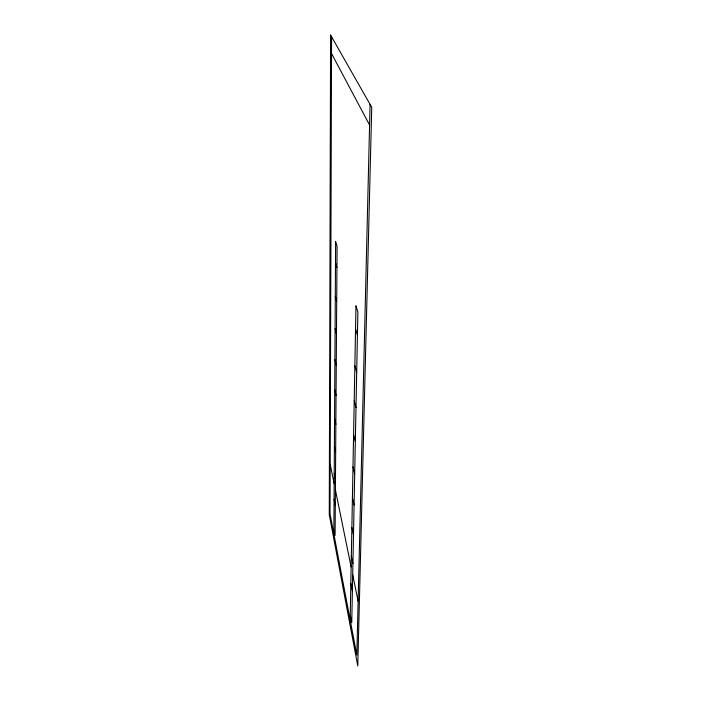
<?xml version="1.0" encoding="UTF-8"?>
<svg xmlns="http://www.w3.org/2000/svg" width="701" height="701" viewBox="0 0 701 701"><rect width="100%" height="100%" fill="white"/><g stroke="black" fill="none" stroke-linecap="round" stroke-linejoin="round"><path stroke-width="1.05" d="M331.591 36.803L330.022 513.807L356.827 655.111L370.075 104.405M331.538 53.548L369.576 125.023M335.49 262.673L336.936 267.423M355.538 328.848L357.422 335.034M335.288 296.33L336.699 301.325M354.864 365.668L356.686 372.135M335.096 328.69L336.471 333.895M354.215 400.867L355.985 407.579M334.912 359.815L336.261 365.221M353.584 434.55L355.319 441.49M334.727 389.774L336.051 395.364M352.989 466.822L354.68 473.946M334.552 418.646L335.858 424.394M352.419 497.754L354.066 505.053M334.386 446.476L335.665 452.364M351.867 527.441L353.479 534.898M334.228 473.324L335.472 479.344M351.341 555.954L352.918 563.543M330.189 464.29L334.167 483.795M335.402 489.868L351.14 567.039M352.699 574.68L358.115 601.274M334.07 499.235L335.297 505.386M350.833 583.355L352.375 591.066M330.592 35.05L329.268 514.648L357.773 665.95L371.732 107.314L330.592 35.05M335.621 241.819L333.895 529.167L335.087 535.45L337.076 246.419L335.621 241.819M355.968 305.925L350.255 614.865L351.753 622.698L357.878 311.945L355.968 305.925"/></g></svg>
